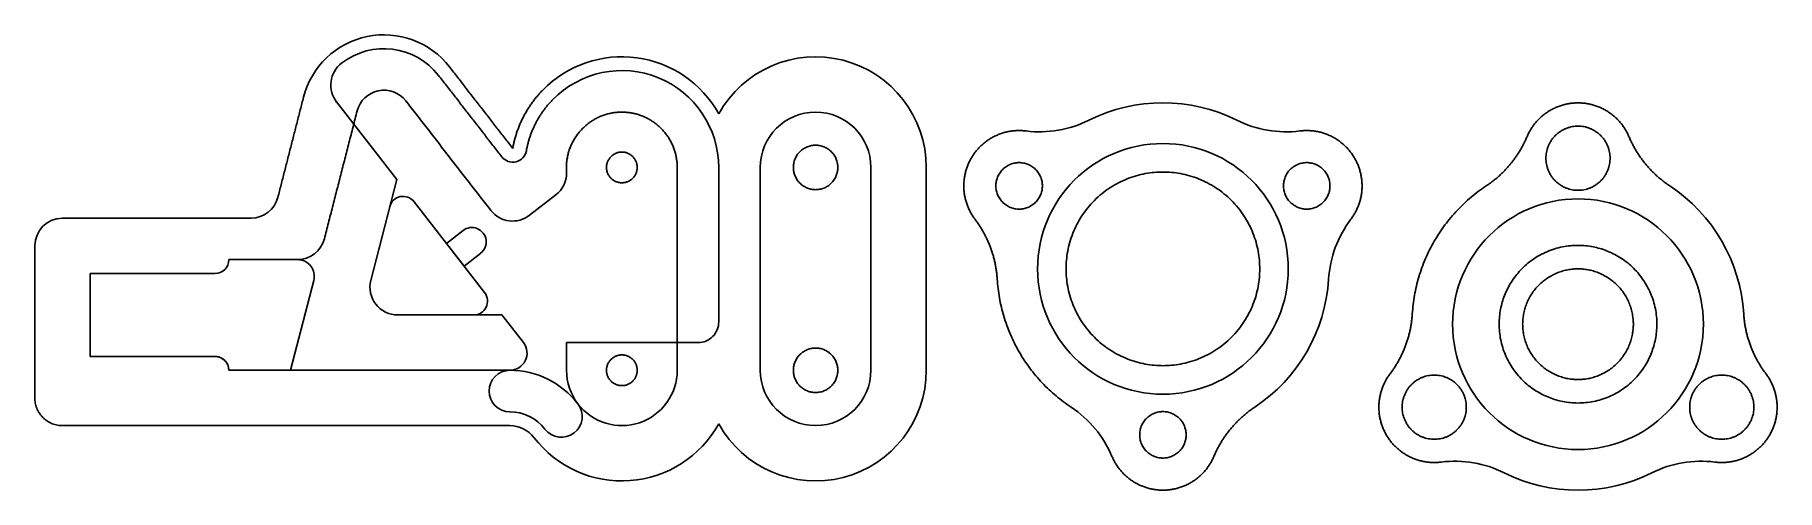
# Model space of a CAD drawing. Header units: inches. Extents: x 0.55 to 8.42, y 2.45 to 4.51.
import ezdxf

# ---------------------------------------------------------------- set-up
doc = ezdxf.new("R2010")
doc.units = ezdxf.units.IN
doc.header["$LTSCALE"] = 0.03937
doc.header["$MEASUREMENT"] = 0
for name, color, linetype, true_color in [('Pocket 0.1750', 3, 'Continuous', 0x00ff00), ('Pocket 0.2000', 5, 'Continuous', 0x0000ff), ('Pocket 0.3750', 6, 'Continuous', 0xff00ff), ('Profile 0.3750', 4, 'Continuous', 0x00ffff)]:
    doc.layers.add(name, color=color, linetype=linetype, true_color=true_color)

msp = doc.modelspace()

# ---------------------------------------------------------------- linework, layer by layer
at = {"layer": 'Pocket 0.1750'}
for p, q in [((4.5813, 2.9935), (4.5813, 3.9101)), ((1.5312, 3.681), (0.6795, 3.681)), ((0.5545, 3.556), (0.5545, 2.8685)), ((1.7412, 3.4935), (1.4305, 3.4935)), ((0.8045, 3.431), (0.8045, 3.056)), ((1.368, 3.431), (0.8045, 3.431)), ((1.7101, 2.9935), (1.8141, 3.3995)), ((0.8045, 3.056), (1.368, 3.056)), ((1.4305, 2.9935), (1.7101, 2.9935)), ((0.6795, 2.7435), (2.7003, 2.7435))]:
    msp.add_line(p, q, dxfattribs=at)
for centre in [(5.6503, 3.4518), (7.5253, 3.2018)]:
    msp.add_circle(centre, 0.5663, dxfattribs=at)
for centre, radius, start, end in [((2.1315, 4.1343), 0.375, 37.81244, 165.62489), ((3.2063, 3.9101), 0.5, 28.95502, 135.62489), ((4.0813, 3.9101), 0.5, 360, 151.04498), ((1.5312, 3.806), 0.125, 270, 345.62489), ((0.6795, 3.556), 0.125, 90, 180), ((1.368, 3.4935), 0.0625, 270, 360), ((1.7412, 3.4182), 0.0753, 345.62484, 90.00003), ((4.0813, 2.9935), 0.5, 208.95502, 360), ((2.7003, 2.6066), 0.1369, 37.40754, 90), ((3.2063, 2.9935), 0.5, 217.40755, 331.04498)]:
    msp.add_arc(centre, radius, start, end, dxfattribs=at)
for points in [[(2.4277, 4.3642), (2.5705, 4.1803), (2.7132, 3.9963)], [(1.7682, 4.2274), (1.7103, 4.0012), (1.6523, 3.775)]]:
    msp.add_open_spline(points, degree=2, dxfattribs=at)
for points, weights in [([(2.7132, 3.9963), (2.7405, 4.149), (2.8489, 4.2598)], [1.10099962199, 1.0017035755, 1]), ([(1.368, 3.056), (1.4305, 3.056), (1.4305, 2.9935)], [1, 0.707106781187, 1]), ([(0.5545, 2.8685), (0.5545, 2.7435), (0.6795, 2.7435)], [0.999999860338, 0.707106851018, 1])]:
    msp.add_rational_spline(points, weights, degree=2, dxfattribs=at)
at = {"layer": 'Pocket 0.2000'}
for p, q in [((2.1892, 3.856), (1.9178, 4.2058)), ((3.6438, 3.9101), (3.6438, 3.2122)), ((2.1892, 3.856), (2.0722, 3.3995)), ((2.4136, 3.5668), (2.4887, 3.6251)), ((2.5684, 3.5224), (2.4933, 3.4641)), ((2.1933, 3.2435), (2.6646, 3.2435)), ((2.7616, 3.1185), (2.6646, 3.2435)), ((2.9563, 2.9935), (2.9563, 3.1185)), ((2.9563, 3.1185), (3.55, 3.1185))]:
    msp.add_line(p, q, dxfattribs=at)
msp.add_lwpolyline([(2.4933, 3.4641), (2.4136, 3.5668)], dxfattribs=at)
for centre, radius, start, end in [((2.1315, 4.1343), 0.3125, 37.81244, 127.81244), ((2.0165, 4.2824), 0.125, 127.81244, 217.81244), ((3.2063, 3.9101), 0.4375, 67.81244, 135.62489), ((3.2063, 3.9101), 0.4375, 360, 67.81244), ((2.7132, 3.9963), 0.0625, 217.81244, 349.86893), ((2.5285, 3.5737), 0.065, 307.81244, 127.81244), ((2.1933, 3.3685), 0.125, 165.62489, 270), ((3.55, 3.2122), 0.0938, 269.99998, 0), ((2.7003, 3.071), 0.0775, 269.99998, 37.81244), ((2.7003, 2.8997), 0.0938, 90, 270), ((3.2063, 2.9935), 0.25, 180, 217.40756), ((2.9332, 2.7847), 0.0938, 217.40754, 37.40754), ((2.7003, 2.6066), 0.1994, 37.40754, 90)]:
    msp.add_arc(centre, radius, start, end, dxfattribs=at)
msp.add_open_spline([(2.3784, 4.3259), (2.5211, 4.1419), (2.6638, 3.958)], degree=2, dxfattribs=at)
msp.add_rational_spline([(2.7747, 3.9854), (2.7986, 4.1191), (2.8935, 4.2161)], [1.10100510498, 1.00170362253, 1], degree=2, dxfattribs=at)
msp.add_rational_spline([(7.8651, 3.0949), (7.9721, 3.4347), (7.6322, 3.5416), (7.2924, 3.6485), (7.1855, 3.3087), (7.0786, 2.9689), (7.4184, 2.862), (7.7582, 2.7551), (7.8651, 3.0949)], [1, 0.707106781187, 1, 0.707106781187, 1, 0.707106781187, 1, 0.707106781187, 1], degree=2, knots=[0, 0, 0, 0.559596, 0.559596, 1.119193, 1.119193, 1.678789, 1.678789, 2.238386, 2.238386, 2.238386], dxfattribs=at)
at = {"layer": 'Pocket 0.3750'}
for p, q in [((2.1575, 3.7324), (2.0722, 3.3995)), ((2.4136, 3.5668), (2.2674, 3.7552)), ((2.5863, 3.3443), (2.4136, 3.5668)), ((2.1933, 3.2435), (2.5369, 3.2435))]:
    msp.add_line(p, q, dxfattribs=at)
for centre, radius, start, end in [((2.2181, 3.7169), 0.0625, 37.81244, 165.62489), ((2.1933, 3.3685), 0.125, 165.62489, 270), ((2.5369, 3.306), 0.0625, 270, 37.81244)]:
    msp.add_arc(centre, radius, start, end, dxfattribs=at)
for points, knots in [([(7.3803, 3.9518), (7.3803, 3.8068), (7.5253, 3.8068), (7.6703, 3.8068), (7.6703, 3.9518), (7.6703, 4.0968), (7.5253, 4.0968), (7.3803, 4.0968), (7.3803, 3.9518)], [0, 0, 0, 0.2277655, 0.2277655, 0.4555309, 0.4555309, 0.6832964, 0.6832964, 0.9110619, 0.9110619, 0.9110619]), ([(3.2063, 3.9796), (3.1368, 3.9796), (3.1368, 3.9101), (3.1368, 3.8407), (3.2063, 3.8407), (3.2757, 3.8407), (3.2757, 3.9101), (3.2757, 3.9796), (3.2063, 3.9796)], [0, 0, 0, 0.1090918, 0.1090918, 0.2181836, 0.2181836, 0.3272754, 0.3272754, 0.4363672, 0.4363672, 0.4363672]), ([(4.0813, 4.0106), (4.1818, 4.0106), (4.1818, 3.9101), (4.1818, 3.8096), (4.0813, 3.8096), (3.9808, 3.8096), (3.9808, 3.9101), (3.9808, 4.0106), (4.0813, 4.0106)], [-0.6314601, -0.6314601, -0.6314601, -0.4735951, -0.4735951, -0.3157301, -0.3157301, -0.157865, -0.157865, 0, 0, 0]), ([(5.1058, 3.8268), (5.1058, 3.7218), (5.0008, 3.7218), (4.8958, 3.7218), (4.8958, 3.8268), (4.8958, 3.9318), (5.0008, 3.9318), (5.1058, 3.9318), (5.1058, 3.8268)], [4.7402446, 4.7402446, 4.7402446, 4.9051783, 4.9051783, 5.0701119, 5.0701119, 5.2350455, 5.2350455, 5.3999791, 5.3999791, 5.3999791]), ([(6.0878, 3.4518), (6.0878, 3.8893), (5.6503, 3.8893), (5.2128, 3.8893), (5.2128, 3.4518), (5.2128, 3.0143), (5.6503, 3.0143), (6.0878, 3.0143), (6.0878, 3.4518)], [0, 0, 0, 0.687223, 0.687223, 1.374447, 1.374447, 2.06167, 2.06167, 2.748894, 2.748894, 2.748894]), ([(6.4048, 3.8268), (6.4048, 3.7218), (6.2998, 3.7218), (6.1948, 3.7218), (6.1948, 3.8268), (6.1948, 3.9318), (6.2998, 3.9318), (6.4048, 3.9318), (6.4048, 3.8268)], [4.0805102, 4.0805102, 4.0805102, 4.2454438, 4.2454438, 4.4103774, 4.4103774, 4.575311, 4.575311, 4.7402446, 4.7402446, 4.7402446]), ([(7.2753, 3.2018), (7.2753, 2.9518), (7.5253, 2.9518), (7.7753, 2.9518), (7.7753, 3.2018), (7.7753, 3.4518), (7.5253, 3.4518), (7.2753, 3.4518), (7.2753, 3.2018)], [0, 0, 0, 0.392699, 0.392699, 0.785398, 0.785398, 1.178097, 1.178097, 1.570796, 1.570796, 1.570796]), ([(4.0813, 3.094), (4.1818, 3.094), (4.1818, 2.9935), (4.1818, 2.893), (4.0813, 2.893), (3.9808, 2.893), (3.9808, 2.9935), (3.9808, 3.094), (4.0813, 3.094)], [-0.6314601, -0.6314601, -0.6314601, -0.4735951, -0.4735951, -0.3157301, -0.3157301, -0.157865, -0.157865, 0, 0, 0]), ([(3.2063, 3.0629), (3.1368, 3.0629), (3.1368, 2.9935), (3.1368, 2.924), (3.2063, 2.924), (3.2757, 2.924), (3.2757, 2.9935), (3.2757, 3.0629), (3.2063, 3.0629)], [0, 0, 0, 0.1090918, 0.1090918, 0.2181836, 0.2181836, 0.3272754, 0.3272754, 0.4363672, 0.4363672, 0.4363672]), ([(6.7308, 2.8268), (6.7308, 2.6818), (6.8758, 2.6818), (7.0208, 2.6818), (7.0208, 2.8268), (7.0208, 2.9718), (6.8758, 2.9718), (6.7308, 2.9718), (6.7308, 2.8268)], [0, 0, 0, 0.2277655, 0.2277655, 0.4555309, 0.4555309, 0.6832964, 0.6832964, 0.9110619, 0.9110619, 0.9110619]), ([(8.0298, 2.8268), (8.0298, 2.6818), (8.1748, 2.6818), (8.3198, 2.6818), (8.3198, 2.8268), (8.3198, 2.9718), (8.1748, 2.9718), (8.0298, 2.9718), (8.0298, 2.8268)], [0, 0, 0, 0.2277655, 0.2277655, 0.4555309, 0.4555309, 0.6832964, 0.6832964, 0.9110619, 0.9110619, 0.9110619]), ([(5.7553, 2.7018), (5.7553, 2.5968), (5.6503, 2.5968), (5.5453, 2.5968), (5.5453, 2.7018), (5.5453, 2.8068), (5.6503, 2.8068), (5.7553, 2.8068), (5.7553, 2.7018)], [3.4207757, 3.4207757, 3.4207757, 3.5857093, 3.5857093, 3.750643, 3.750643, 3.9155766, 3.9155766, 4.0805102, 4.0805102, 4.0805102])]:
    msp.add_rational_spline(points, [1, 0.707106781187, 1, 0.707106781187, 1, 0.707106781187, 1, 0.707106781187, 1], degree=2, knots=knots, dxfattribs=at)
at = {"layer": 'Profile 0.3750', "color": 4, "true_color": 0x00ffff}
for p, q in [((2.9563, 3.8846), (2.9565, 3.9323)), ((3.4563, 3.4518), (3.4563, 3.9101)), ((3.8313, 2.9935), (3.8313, 3.9101)), ((4.3313, 3.9101), (4.3313, 3.4518)), ((2.7896, 3.694), (2.9079, 3.7859)), ((1.7412, 3.4935), (1.4305, 3.4935)), ((1.368, 3.431), (0.8045, 3.431)), ((0.8045, 3.431), (0.8045, 3.056)), ((4.3313, 3.4518), (4.3313, 2.9935)), ((0.8045, 3.056), (1.368, 3.056)), ((1.4305, 2.9935), (2.7003, 2.9935))]:
    msp.add_line(p, q, dxfattribs=at)
for centre, radius, start, end in [((2.1315, 4.1343), 0.125, 37.81244, 165.62489), ((4.0813, 3.9101), 0.25, 360, 180), ((2.8313, 3.8846), 0.125, 307.81244, 360), ((2.713, 3.7928), 0.125, 217.81244, 307.81244), ((1.7412, 3.6185), 0.125, 270, 345.62489), ((1.368, 3.4935), 0.0625, 270, 360), ((1.368, 2.9935), 0.0625, 0, 90), ((2.7003, 2.6066), 0.3869, 37.40754, 90), ((3.2063, 2.9935), 0.25, 217.40755, 360), ((4.0813, 2.9935), 0.25, 180, 360)]:
    msp.add_arc(centre, radius, start, end, dxfattribs=at)
at = {"layer": 'Profile 0.3750'}
for centre, radius, start, end in [((5.6503, 3.4518), 0.75, 63.55732, 116.44268), ((5.0937, 4.571), 0.5, 262.88539, 296.44268), ((6.2069, 4.571), 0.5, 243.55732, 277.11461), ((7.5253, 3.2018), 0.75, 3.55731, 56.44269), ((6.8979, 3.3742), 0.5, 142.88539, 176.44268), ((5.6503, 3.4518), 0.75, 303.55732, 356.44268), ((4.9593, 2.4101), 0.5, 22.88539, 56.44268), ((6.9687, 2.0826), 0.5, 63.55732, 97.11461), ((7.5253, 3.2018), 0.75, 243.55732, 296.44268), ((8.0819, 2.0826), 0.5, 82.88539, 116.44268)]:
    msp.add_arc(centre, radius, start, end, dxfattribs=at)
at = {"layer": 'Profile 0.3750', "color": 4, "true_color": 0x00ffff}
for points in [[(2.2302, 4.2109), (2.4222, 3.9635), (2.6142, 3.7161)], [(2.0104, 4.1653), (1.9364, 3.8764), (1.8623, 3.5875)], [(3.4563, 2.9935), (3.4563, 3.2226), (3.4563, 3.4518)]]:
    msp.add_open_spline(points, degree=2, dxfattribs=at)
at = {"layer": 'Profile 0.3750'}
for points, weights, knots in [([(7.7556, 4.049), (7.6911, 4.2018), (7.5253, 4.2018), (7.3595, 4.2018), (7.295, 4.049)], [0.999999920527, 0.83333337307, 1, 0.83333337307, 0.999999920527], [5.0207534, 5.0207534, 5.0207534, 5.3135962, 5.3135962, 5.606439, 5.606439, 5.606439]), ([(5.0317, 4.0749), (4.8672, 4.0954), (4.7843, 3.9518), (4.7014, 3.8082), (4.8014, 3.6759)], [0.999999920527, 0.833333372308, 1, 0.833333372308, 0.999999920527], [8.6326536, 8.6326536, 8.6326536, 8.9254964, 8.9254964, 9.2183392, 9.2183392, 9.2183392]), ([(6.4992, 3.6759), (6.5992, 3.8082), (6.5163, 3.9518), (6.4334, 4.0954), (6.2689, 4.0749)], [0.999999920527, 0.833333372308, 1, 0.833333372308, 0.999999920527], [6.8267035, 6.8267035, 6.8267035, 7.1195463, 7.1195463, 7.4123891, 7.4123891, 7.4123891]), ([(6.6764, 2.9777), (6.5764, 2.8454), (6.6593, 2.7018), (6.7422, 2.5582), (6.9067, 2.5787)], [0.999999920527, 0.833333361403, 1, 0.833333361403, 0.999999920527], [6.8267035, 6.8267035, 6.8267035, 7.1195463, 7.1195463, 7.4123891, 7.4123891, 7.4123891]), ([(8.1439, 2.5787), (8.3084, 2.5582), (8.3913, 2.7018), (8.4742, 2.8454), (8.3742, 2.9777)], [0.999999920527, 0.833333372308, 1, 0.833333372308, 0.999999920527], [8.6326537, 8.6326537, 8.6326537, 8.9254964, 8.9254964, 9.2183392, 9.2183392, 9.2183392]), ([(5.42, 2.6046), (5.4845, 2.4518), (5.6503, 2.4518), (5.8161, 2.4518), (5.8806, 2.6046)], [0.999999920527, 0.83333337307, 1, 0.83333337307, 0.999999920527], [10.4386037, 10.4386037, 10.4386037, 10.7314465, 10.7314465, 11.0242893, 11.0242893, 11.0242893])]:
    msp.add_rational_spline(points, weights, degree=2, knots=knots, dxfattribs=at)
at = {"layer": 'Profile 0.3750', "color": 4, "true_color": 0x00ffff}
msp.add_rational_spline([(2.9565, 3.9323), (2.9651, 4.0212), (3.0276, 4.085), (3.1451, 4.2051), (3.3007, 4.1416), (3.4563, 4.0782), (3.4563, 3.9101)], [1.13188931591, 1.00195090896, 1, 0.829951718997, 1, 0.829951718997, 1], degree=2, knots=[0.5580074, 0.5580074, 0.5580074, 0.7275957, 0.7275957, 1.0234833, 1.0234833, 1.3193709, 1.3193709, 1.3193709], dxfattribs=at)
at = {"layer": 'Profile 0.3750'}
for points, weights in [([(7.295, 4.049), (7.2364, 3.9101), (7.1107, 3.8268)], [0.9999999797, 0.957427117907, 1]), ([(7.9399, 3.8268), (7.8143, 3.9101), (7.7556, 4.049)], [1, 0.957427117907, 0.9999999797]), ([(7.1107, 3.8268), (6.7999, 3.6206), (6.7768, 3.2483)], [1, 0.895380245475, 0.999999950113]), ([(4.8014, 3.6759), (4.8924, 3.5557), (4.9018, 3.4053)], [0.9999999797, 0.957427117907, 1]), ([(4.9018, 3.4053), (4.9249, 3.033), (5.2357, 2.8268)], [1, 0.895380245488, 0.999999950113]), ([(6.7768, 3.2483), (6.7674, 3.0979), (6.6764, 2.9777)], [0.9999999797, 0.957427128057, 0.9999999797]), ([(8.3742, 2.9777), (8.2832, 3.0979), (8.2739, 3.2483)], [0.9999999797, 0.957427117907, 1]), ([(5.8806, 2.6046), (5.9393, 2.7435), (6.0649, 2.8268)], [0.9999999797, 0.957427138207, 0.999999959399])]:
    msp.add_rational_spline(points, weights, degree=2, dxfattribs=at)

doc.saveas('drawing.dxf')
